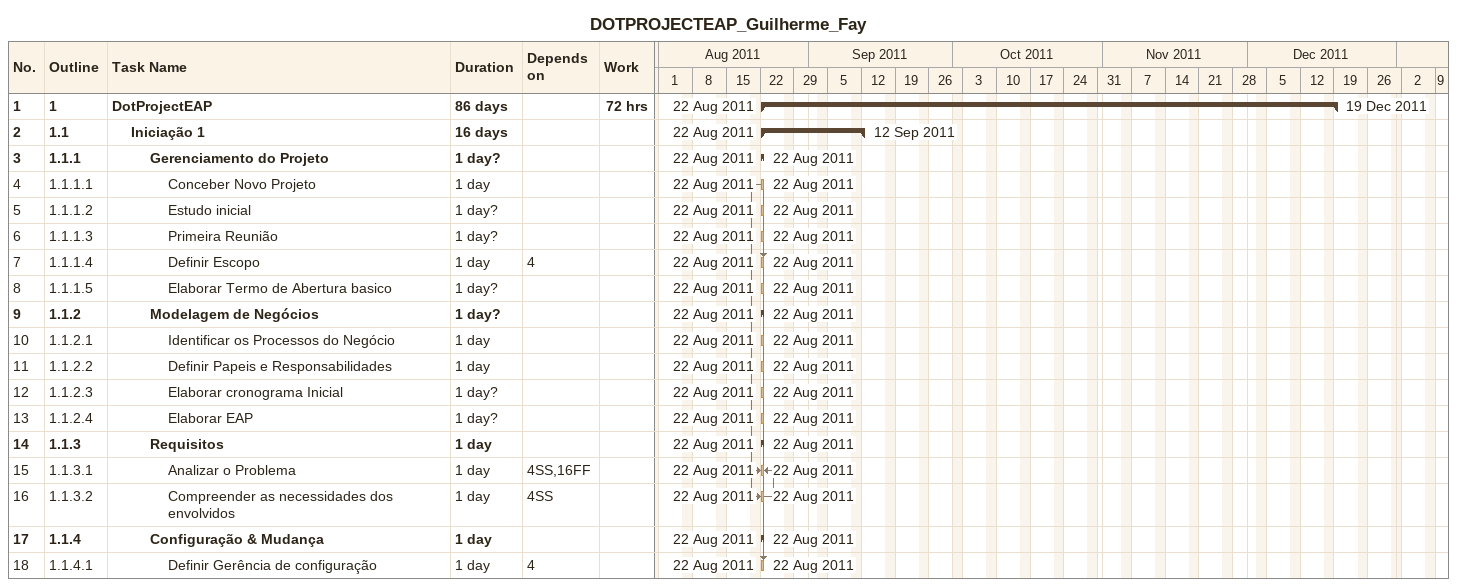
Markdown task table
DOTPROJECTEAP_Guilherme_Fay

| ID | WBS | Task | Duration | Start | Finish | Predecessors | Work (h) |
|---|---|---|---|---|---|---|---|
| 1 | 1 | **DotProjectEAP** | 86d | 2011-08-22 | 2011-12-19 |  | 72 |
| 2 | 1.1 | **Iniciação 1** | 16d | 2011-08-22 | 2011-09-12 |  |  |
| 3 | 1.1.1 | **Gerenciamento do Projeto** | 1d? | 2011-08-22 | 2011-08-22 |  |  |
| 4 | 1.1.1.1 | Conceber Novo Projeto | 1d | 2011-08-22 | 2011-08-22 |  |  |
| 5 | 1.1.1.2 | Estudo inicial | 1d? | 2011-08-22 | 2011-08-22 |  |  |
| 6 | 1.1.1.3 | Primeira Reunião | 1d? | 2011-08-22 | 2011-08-22 |  |  |
| 7 | 1.1.1.4 | Definir Escopo | 1d | 2011-08-22 | 2011-08-22 | 4 |  |
| 8 | 1.1.1.5 | Elaborar Termo de Abertura basico | 1d? | 2011-08-22 | 2011-08-22 |  |  |
| 9 | 1.1.2 | **Modelagem de Negócios** | 1d? | 2011-08-22 | 2011-08-22 |  |  |
| 10 | 1.1.2.1 | Identificar os Processos do Negócio | 1d | 2011-08-22 | 2011-08-22 |  |  |
| 11 | 1.1.2.2 | Definir Papeis e Responsabilidades | 1d | 2011-08-22 | 2011-08-22 |  |  |
| 12 | 1.1.2.3 | Elaborar cronograma Inicial | 1d? | 2011-08-22 | 2011-08-22 |  |  |
| 13 | 1.1.2.4 | Elaborar EAP | 1d? | 2011-08-22 | 2011-08-22 |  |  |
| 14 | 1.1.3 | **Requisitos** | 1d | 2011-08-22 | 2011-08-22 |  |  |
| 15 | 1.1.3.1 | Analizar o Problema | 1d | 2011-08-22 | 2011-08-22 | 4SS, 16FF |  |
| 16 | 1.1.3.2 | Compreender as necessidades dos envolvidos | 1d | 2011-08-22 | 2011-08-22 | 4SS |  |
| 17 | 1.1.4 | **Configuração & Mudança** | 1d | 2011-08-22 | 2011-08-22 |  |  |
| 18 | 1.1.4.1 | Definir Gerência de configuração | 1d | 2011-08-22 | 2011-08-22 | 4 |  |
